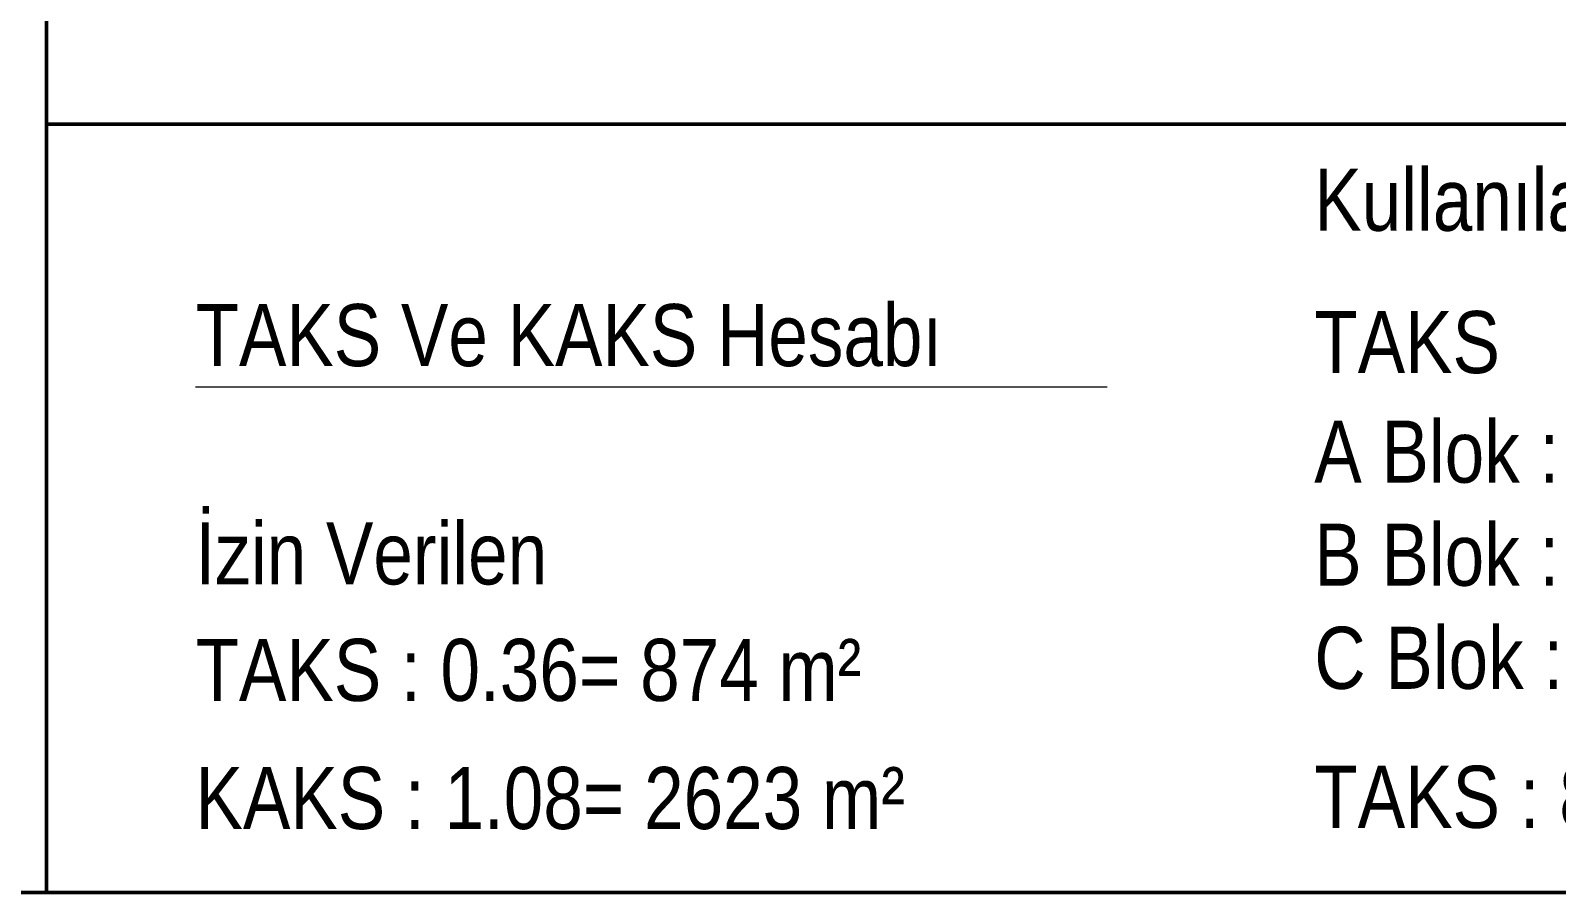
# Model space of a CAD drawing. Header units: millimetres. Extents: x 1852829 to 1882754, y -270850 to -231658.
# Drawn here: x 1862649 to 1863387, y -235669 to -235253 of the extents above; entities that cross this region are included whole.
import ezdxf

# ---------------------------------------------------------------- set-up
doc = ezdxf.new("R2010")
doc.units = ezdxf.units.MM
doc.layers.add('a_not_text', color=7, linetype='Continuous', lineweight=13)
doc.layers.add('a_çerçeve_line', color=7, linetype='Continuous', lineweight=50)
doc.styles.get("Standard").update_dxf_attribs({"font": 'ARIALN.TTF'})

msp = doc.modelspace()

# ---------------------------------------------------------------- linework, layer by layer
at = {"layer": 'a_not_text'}
msp.add_lwpolyline([(1862728.82, -235424.93), (1863169.53, -235424.93)], dxfattribs=at)
at = {"layer": 'a_çerçeve_line'}
msp.add_line((1866703.11, -235669.38), (1861603.72, -235669.38), dxfattribs=at)
for points in [[(1862656.82, -232669.38), (1862656.82, -235669.38)], [(1862656.82, -235297.89), (1866703.11, -235297.89)]]:
    msp.add_lwpolyline(points, dxfattribs=at)

# ---------------------------------------------------------------- texts
at = {"layer": 'a_not_text'}
for s, p in [('Kullanılan', (1863269.69, -235349.51)), ('TAKS Ve KAKS Hesabı', (1862728.82, -235414.93)), ('TAKS', (1863269.69, -235418.31)), ('A Blok : 215 m²', (1863269.69, -235471.26)), ('İzin Verilen', (1862728.82, -235520.46)), ('B Blok : 291.8 m²', (1863269.69, -235521.1)), ('C Blok : 361.4 m²', (1863269.69, -235570.94)), ('TAKS : 868.2 m² < 874 m²  Taban Alanı Uygundur.    ', (1863269.69, -235638.14))]:
    msp.add_text(s, height=30, dxfattribs=at).set_placement(p)
at = {"layer": 'a_not_text', "color": 1}
for s, p in [('TAKS : 0.36= 874 m²  ', (1862728.82, -235576.79)), ('KAKS : 1.08= 2623 m² ', (1862728.82, -235638.72))]:
    msp.add_text(s, height=30, dxfattribs=at).set_placement(p)

doc.saveas('drawing.dxf')
